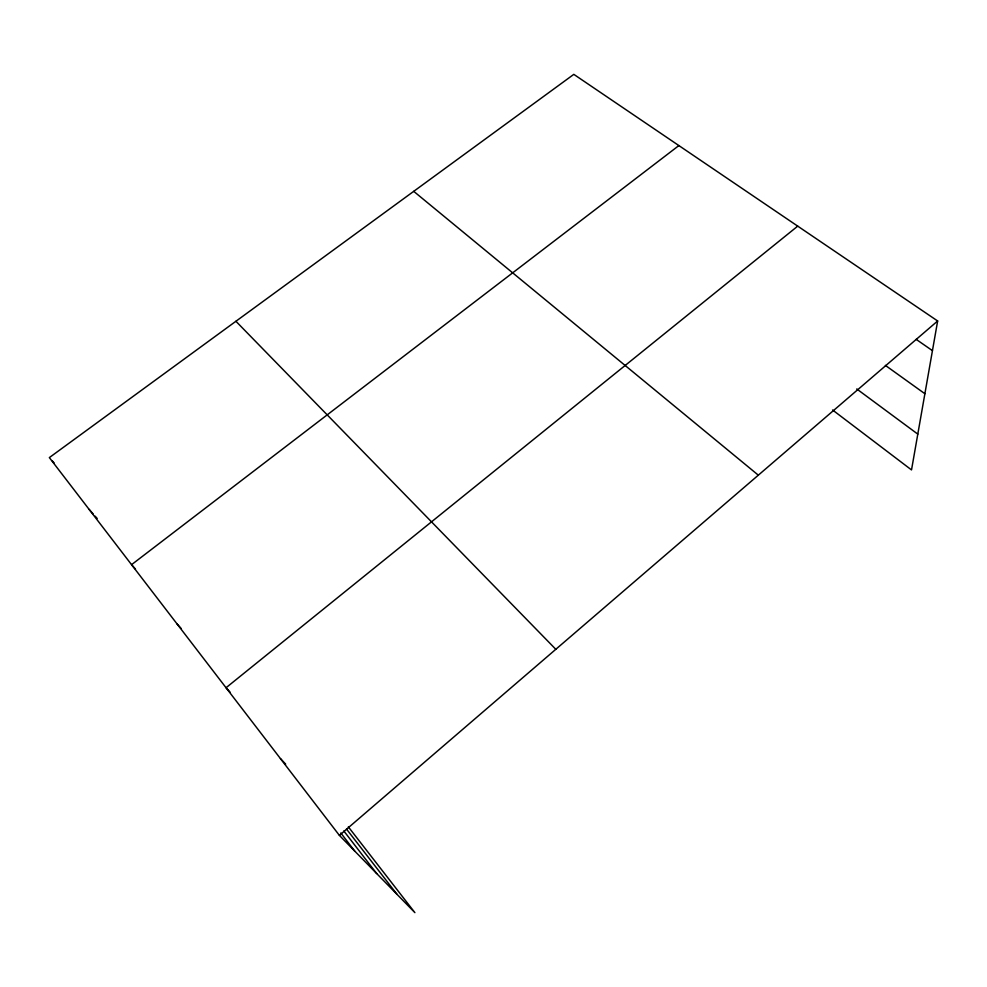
<?xml version="1.0" encoding="UTF-8"?>
<svg xmlns="http://www.w3.org/2000/svg" width="987" height="987" viewBox="0 0 987 987"><rect width="100%" height="100%" fill="white"/><g stroke="black" fill="none" stroke-linecap="round" stroke-linejoin="round"><path stroke-width="1.48" d="M348.337 826.847L414.898 912.642L339.392 835.384L49.35 457.598L573.817 74.358L937.65 320.985L911.519 469.923L832.584 409.987M339.392 835.384L937.65 320.985M797.718 226.134L226.048 687.742L230.02 692.047M678.883 145.57L131.555 564.675L135.478 569.043M916.183 339.368L932.444 350.644M885.388 365.387L924.881 393.727M856.753 388.964L917.799 434.12M413.726 191.342L758.324 475.166M235.918 321.268L555.804 649.298M280.444 758.608L285.675 764.135M177.092 623.994L181.065 628.349M89.077 509.329L93.123 513.894M95.147 516.164L97.158 518.446M52.311 460.954L54.285 463.199M346.536 829.117L397.058 894.395M343.846 830.992L376.701 873.569M340.799 832.966L354.703 851.053"/></g></svg>
